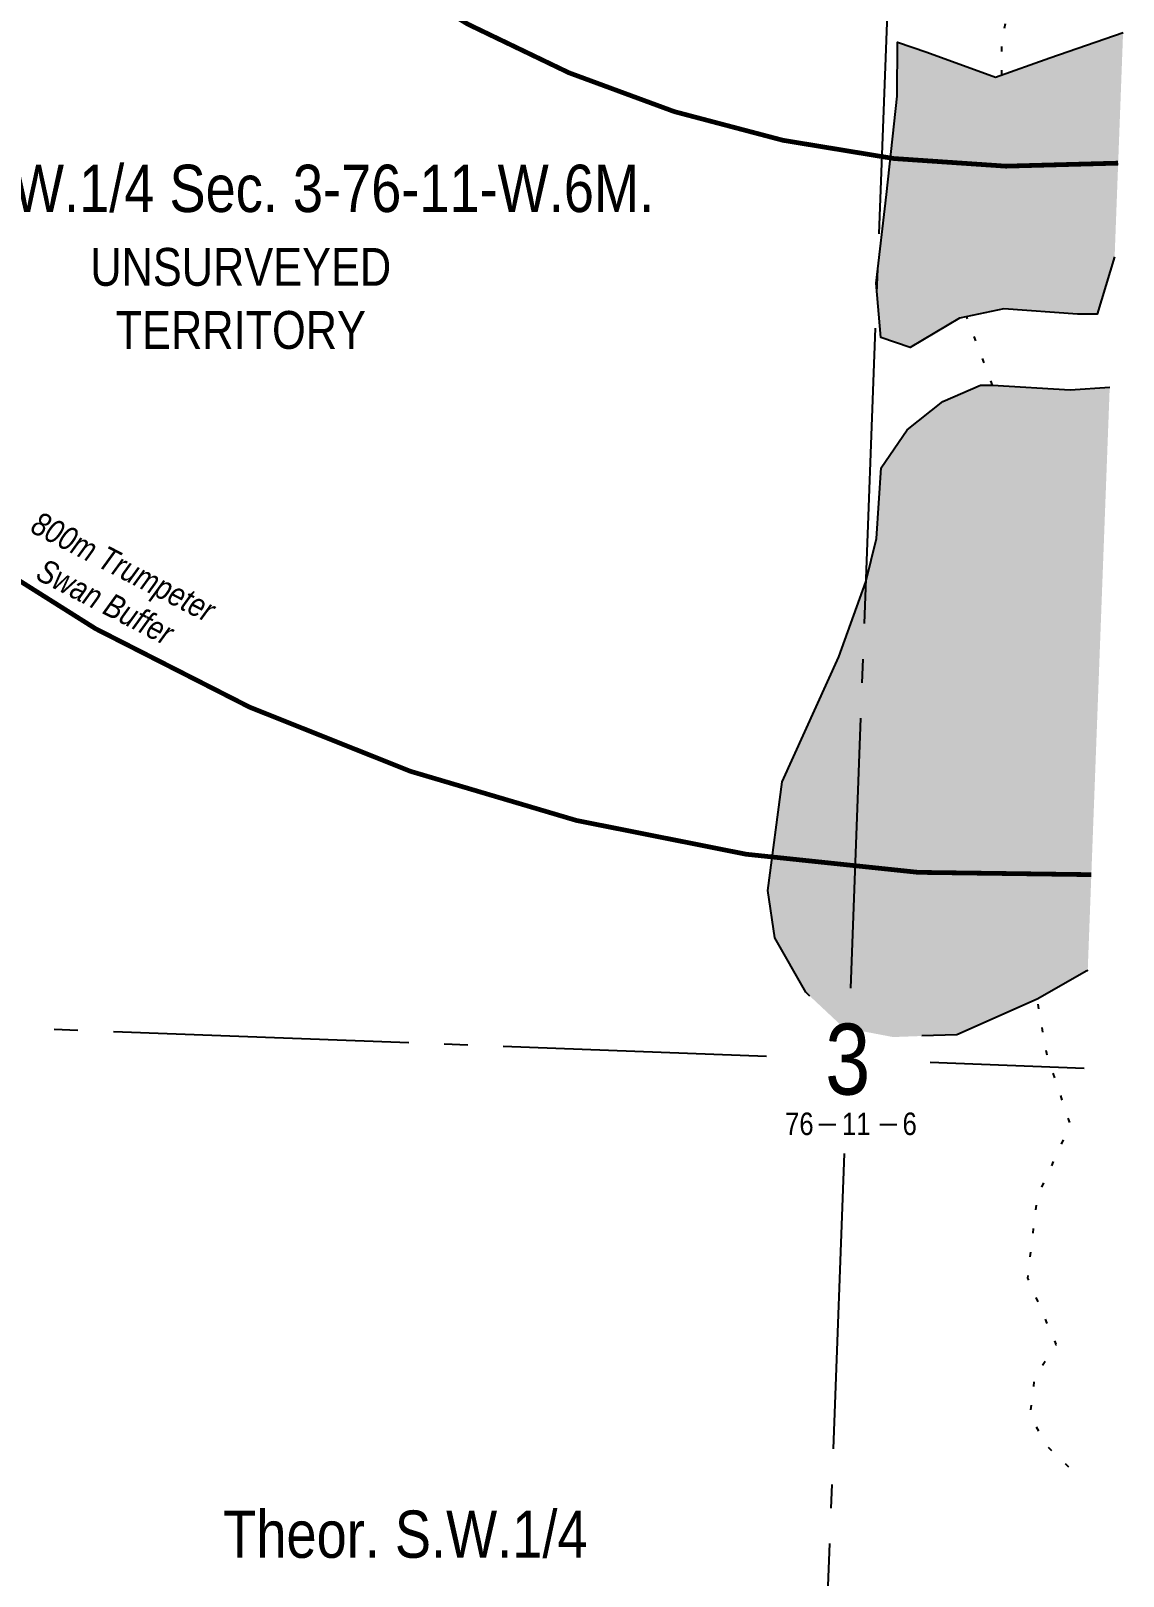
# Model space of a CAD drawing. Extents: x 333858 to 342713, y 6154085 to 6163590.
# Drawn here: x 334635 to 335096, y 6159554 to 6160208 of the extents above; entities that cross this region are included whole.
import ezdxf
from ezdxf.enums import TextEntityAlignment as Align

# ---------------------------------------------------------------- set-up
doc = ezdxf.new("R2010")
doc.units = 0
doc.header["$LTSCALE"] = 5
for name, pattern in [('DASHDOT2', [12.7, 6.35, -3.175, 0, -3.175]), ('foc-QUARTERLINE', [33, 25, -3, 2, -3]), ('foc-WHEELTRACKS', [2, 0.4, -1.6])]:
    doc.linetypes.add(name, pattern=pattern)
for name, color, linetype in [('10', 1, 'Continuous'), ('9', 3, 'Continuous'), ('AS-WILDLIFE', 131, 'DASHDOT2'), ('C-SYMBOL', 7, 'Continuous'), ('L-QSEC', 8, 'foc-QUARTERLINE'), ('L-SECLBL', 7, 'Continuous'), ('L-UNS-T', 3, 'Continuous'), ('T-WATER', 160, 'Continuous'), ('T-WATER-H', 133, 'Continuous'), ('T-WATER-P3', 160, 'foc-WHEELTRACKS')]:
    doc.layers.add(name, color=color, linetype=linetype)
doc.styles.add('175L', font='ARIALN.TTF', dxfattribs={"height": 20})
doc.styles.add('80L', font='ARIALN.TTF', dxfattribs={"height": 10})
doc.styles.add('SIMPLEX', font='ARIALN.TTF')

# ---------------------------------------------------------------- blocks, each defined once
blk = doc.blocks.new('L-SECLBL')
at = {"layer": '9', "color": 7}
for p, q in [((-5.08, -27.83), (-12.29, -27.83)), ((20.7, -27.83), (13.5, -27.83))]:
    blk.add_line(p, q, dxfattribs=at)
at = {"layer": '10', "color": 2, "style": 'SIMPLEX'}
blk.add_attdef('SEC', text='', height=30, dxfattribs=at).set_placement((0, 0), align=Align.MIDDLE)
at = {"layer": '10', "color": 5, "style": '80L'}
blk.add_attdef('TWP', text='', height=9.5, dxfattribs=at).set_placement((-14.43, -27.37), align=Align.MIDDLE_RIGHT)
blk.add_attdef('RGE', text='', height=9.5, dxfattribs=at).set_placement((3.62, -27.37), align=Align.MIDDLE_CENTER)
blk.add_attdef('MER', text='', height=9.5, dxfattribs=at).set_placement((23.17, -27.37), align=Align.MIDDLE_LEFT)

msp = doc.modelspace()

# ---------------------------------------------------------------- hatches: boundary and pattern name
at = {"layer": 'T-WATER-H'}
h = msp.add_hatch(color=256, dxfattribs=at)
h.dxf.hatch_style = 1
h.paths.add_polyline_path([(335092.916, 6160112.198), (335096.49, 6160206.988), (335065.536, 6160196.285), (335042.598, 6160188.11), (335013.551, 6160198.718), (335001.099, 6160202.968), (335000.941, 6160180.062), (334996.492, 6160138.446), (334992.073, 6160100.994), (334993.994, 6160078.075), (335006.445, 6160073.826), (335027.331, 6160086.18), (335046.08, 6160090.217), (335077.265, 6160087.925), (335085.585, 6160087.869)])
h = msp.add_hatch(color=256, dxfattribs=at)
h.dxf.hatch_style = 1
h.paths.add_polyline_path([(335081.539, 6159810.455), (335090.839, 6160057.097), (335074.168, 6160055.907), (335041.201, 6160057.905), (335036.206, 6160057.903), (335020.223, 6160050.911), (335005.238, 6160038.923), (334994.249, 6160022.94), (334992.251, 6159992.971), (334987.693, 6159974.661), (334976.268, 6159943.022), (334952.293, 6159890.077), (334946.3, 6159844.124), (334949.296, 6159824.145), (334962.284, 6159801.169), (334978.268, 6159786.184), (334980.574, 6159785.745), (334999.247, 6159782.189), (335026.22, 6159783.188), (335060.186, 6159798.172), (335081.165, 6159810.16)])

# ---------------------------------------------------------------- linework, layer by layer
at = {"layer": 'AS-WILDLIFE', "const_width": 2, "flags": 128}
for points in [[(335083.063, 6159850.866, -0.2816844), (334357.13, 6160263.402), (334336.15, 6160301.363, -0.0306807), (334294.066, 6160389.941), (334274.319, 6160439.065, -0.0259806), (334247.383, 6160517.642), (334245.581, 6160523.95, -0.0577326), (334200.411, 6160702.417), (334199.765, 6160707.264)], [(335094.409, 6160151.778, -0.2930996), (334619.648, 6160408.486), (334598.668, 6160446.447, -0.0306807), (334572.365, 6160501.808), (334552.619, 6160550.932, -0.0259806), (334535.784, 6160600.042), (334530.07, 6160620.041, -0.0397422), (334506.145, 6160695.691)]]:
    msp.add_lwpolyline(points, format="xyb", dxfattribs=at)
at = {"layer": 'L-QSEC'}
for p, q in [((335010.375, 6160576.593), (334981.201, 6159802.844)), ((334174.873, 6159803.276), (334945.649, 6159774.168)), ((335014.869, 6159771.554), (335079.98, 6159769.095)), ((334978.564, 6159732.909), (334949.766, 6158969.145))]:
    msp.add_line(p, q, dxfattribs=at)
at = {"layer": 'T-WATER'}
for points in [[(335092.917, 6160112.199), (335085.585, 6160087.869), (335077.265, 6160087.925), (335046.08, 6160090.217), (335027.331, 6160086.18), (335006.445, 6160073.826), (334993.994, 6160078.075), (334992.073, 6160100.994), (334996.492, 6160138.446), (335000.941, 6160180.062), (335001.099, 6160202.968), (335013.551, 6160198.718), (335042.598, 6160188.11), (335065.536, 6160196.285), (335096.491, 6160206.988)], [(334964.073, 6159799.492), (334962.284, 6159801.169), (334949.296, 6159824.145), (334946.3, 6159844.124), (334952.293, 6159890.077), (334976.268, 6159943.022), (334987.693, 6159974.661), (334992.251, 6159992.971), (334994.249, 6160022.94), (335005.238, 6160038.923), (335020.223, 6160050.911), (335036.206, 6160057.903), (335041.201, 6160057.905), (335074.168, 6160055.907), (335090.839, 6160057.097)], [(335081.539, 6159810.456), (335081.165, 6159810.16), (335060.186, 6159798.172), (335026.22, 6159783.188), (335011.412, 6159782.64)]]:
    msp.add_lwpolyline(points, dxfattribs=at)
at = {"layer": 'T-WATER-P3', "flags": 128}
for points in [[(335045.196, 6160189.036), (335045.196, 6160203.754), (335060.218, 6160270.028)], [(335041.202, 6160057.905), (335030.354, 6160086.831)], [(335073.617, 6159600.346), (335064.184, 6159609.368), (335057.191, 6159622.354), (335059.19, 6159638.338), (335068.18, 6159652.323), (335056.191, 6159680.294), (335060.187, 6159714.259), (335074.173, 6159745.227), (335064.183, 6159775.196), (335060.186, 6159798.172)]]:
    msp.add_lwpolyline(points, dxfattribs=at)

# ---------------------------------------------------------------- block references
at = {"layer": 'L-SECLBL', "xscale": 0.9998059200000092, "yscale": 0.9998059200000092, "zscale": 0.9998059200000092}
msp.add_blockref('L-SECLBL', (334980.07, 6159772.868), dxfattribs=at).add_auto_attribs({'SEC': '3', 'TWP': '76', 'RGE': '11', 'MER': '6'})

# ---------------------------------------------------------------- texts
at = {"layer": 'AS-WILDLIFE', "insert": (334638.004, 6160005.119), "char_height": 9.99806, "attachment_point": 1, "rotation": 332.793906, "style": '80L'}
msp.add_mtext_dynamic_manual_height_columns('\\pi0.48456;{\\fArial Narrow|b0|i1|c0|p34;800m Trumpeter \\P\\pi11.601;Swan Buffer}', width=85.77531, gutter_width=50, heights=[0], dxfattribs=at)
at = {"layer": 'C-SYMBOL', "color": 3, "char_height": 19.99612, "attachment_point": 2, "style": '175L'}
for s, insert, width in [('Theor. N.W.1/4 Sec. 3-76-11-W.6M.', (334714.889, 6160151.099), 758.73412), ('Theor. S.W.1/4\\P Sec. 3-76-11-W.6M.', (334793.024, 6159581.961), 365.39974)]:
    msp.add_mtext(s, dxfattribs=dict(at, insert=insert, width=width))
at = {"layer": 'L-UNS-T', "color": 3, "insert": (334723.401, 6160094.455), "char_height": 15.99689, "attachment_point": 5, "style": '80L'}
msp.add_mtext_dynamic_manual_height_columns('UNSURVEYED TERRITORY', width=126.41375, gutter_width=47.5, heights=[0], dxfattribs=at)

doc.saveas('drawing.dxf')
